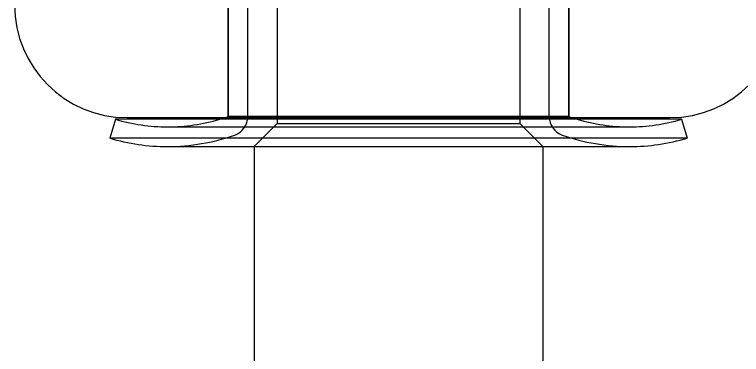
# Model space of a CAD drawing. Extents: x 3.27 to 9.48, y 3.29 to 7.63.
# Drawn here: x 3.2699 to 3.5178, y 4.2714 to 4.3872 of the extents above; entities that cross this region are included whole.
import ezdxf

# ---------------------------------------------------------------- set-up
doc = ezdxf.new("R2010")
doc.units = 0
doc.layers.add('HIDDEN_EDGES_ANSI_', color=7, linetype='CONTINUOUS')
doc.layers.add('VISIBLE_EDGES_ANSI_', color=7, linetype='CONTINUOUS')

msp = doc.modelspace()

# ---------------------------------------------------------------- linework, layer by layer
at = {"layer": 'HIDDEN_EDGES_ANSI_'}
for p, q in [((3.342783448210928, 4.352477112078307), (3.342783448210928, 4.539100202348097)), ((3.342783448210928, 4.539100202348097), (3.342783448210928, 4.35209232833235)), ((3.349476361596755, 4.352477112078307), (3.349476361596755, 4.539100202348097)), ((3.359515731675495, 4.539100202348097), (3.359515731675495, 4.350123824395343)), ((3.442192897029826, 4.539100202348097), (3.442192897029826, 4.350123824395343)), ((3.452232267108565, 4.352477112078307), (3.452232267108565, 4.539100202348097)), ((3.458925180494392, 4.352477112078307), (3.458925180494392, 4.539100202348097)), ((3.458925180494392, 4.539100202348097), (3.458925180494392, 4.35209232833235)), ((3.458925180494392, 4.352477112078307), (3.342783448210928, 4.352477112078307)), ((3.359515731675495, 4.350123824395343), (3.351641715927463, 4.342249808647311)), ((3.359515731675495, 4.350123824395343), (3.442192897029825, 4.350123824395343)), ((3.442192897029825, 4.350123824395343), (3.450066912777857, 4.342249808647311)), ((3.322114156872345, 4.348942722033138), (3.479594471832975, 4.348942722033138))]:
    msp.add_line(p, q, dxfattribs=at)
for centre, radius, start, end in [((3.322114156872345, 4.411147446442586), 0.0622047244094486, 288.3106515464906, 289.407128494079), ((3.342783448210928, 4.352477112078307), 0.0066929133858268, 289.4071284940815, 0), ((3.458925180494392, 4.352477112078307), 0.0066929133858268, 180, 250.5928715059184), ((3.479594471832975, 4.411147446442586), 0.0622047244094486, 250.592871505921, 251.6893484535095), ((3.322114156872345, 4.411147446442586), 0.0622047244094486, 253.3984504009799, 270), ((3.322114156872345, 4.411147446442586), 0.0622047244094486, 270, 286.6015495990201), ((3.479594471832975, 4.411147446442586), 0.0622047244094486, 253.3984504009799, 270), ((3.479594471832975, 4.411147446442586), 0.0622047244094486, 269.9999999999993, 286.6015495990201), ((3.322114156872345, 4.411147446442586), 0.0688976377952754, 270, 289.4071284940793), ((3.479594471832975, 4.411147446442586), 0.0688976377952754, 250.5928715059207, 270)]:
    msp.add_arc(centre, radius, start, end, dxfattribs=at)
at = {"layer": 'VISIBLE_EDGES_ANSI_'}
for p, q in [((3.30833462931329, 4.35209232833235), (3.49337399939203, 4.35209232833235)), ((3.304341378469646, 4.351535735456372), (3.302429117502267, 4.345121817185703)), ((3.497367250235674, 4.351535735456371), (3.304341378469646, 4.351535735456371)), ((3.497367250235674, 4.351535735456372), (3.499279511203053, 4.345121817185703)), ((3.499279511203053, 4.345121817185703), (3.302429117502267, 4.345121817185703)), ((3.322114156872345, 4.342249808647311), (3.479594471832975, 4.342249808647311)), ((3.351641715927463, 4.342249808647311), (3.351641715927463, 4.05681673778117)), ((3.450066912777856, 4.342249808647311), (3.450066912777856, 4.05681673778117))]:
    msp.add_line(p, q, dxfattribs=at)
for centre, radius, start, end in [((3.30833462931329, 4.390478155104004), 0.0383858267716535, 180, 270), ((3.49337399939203, 4.390478155104004), 0.0383858267716535, 270, 0), ((3.322114156872345, 4.411147446442586), 0.0622047244094486, 286.6015495990201, 288.3106515464906), ((3.479594471832975, 4.411147446442586), 0.0622047244094486, 251.6893484535101, 253.3984504009806), ((3.322114156872345, 4.411147446442586), 0.0688976377952754, 253.3984504009799, 270), ((3.479594471832975, 4.411147446442586), 0.0688976377952754, 270, 286.60154959902)]:
    msp.add_arc(centre, radius, start, end, dxfattribs=at)

doc.saveas('drawing.dxf')
